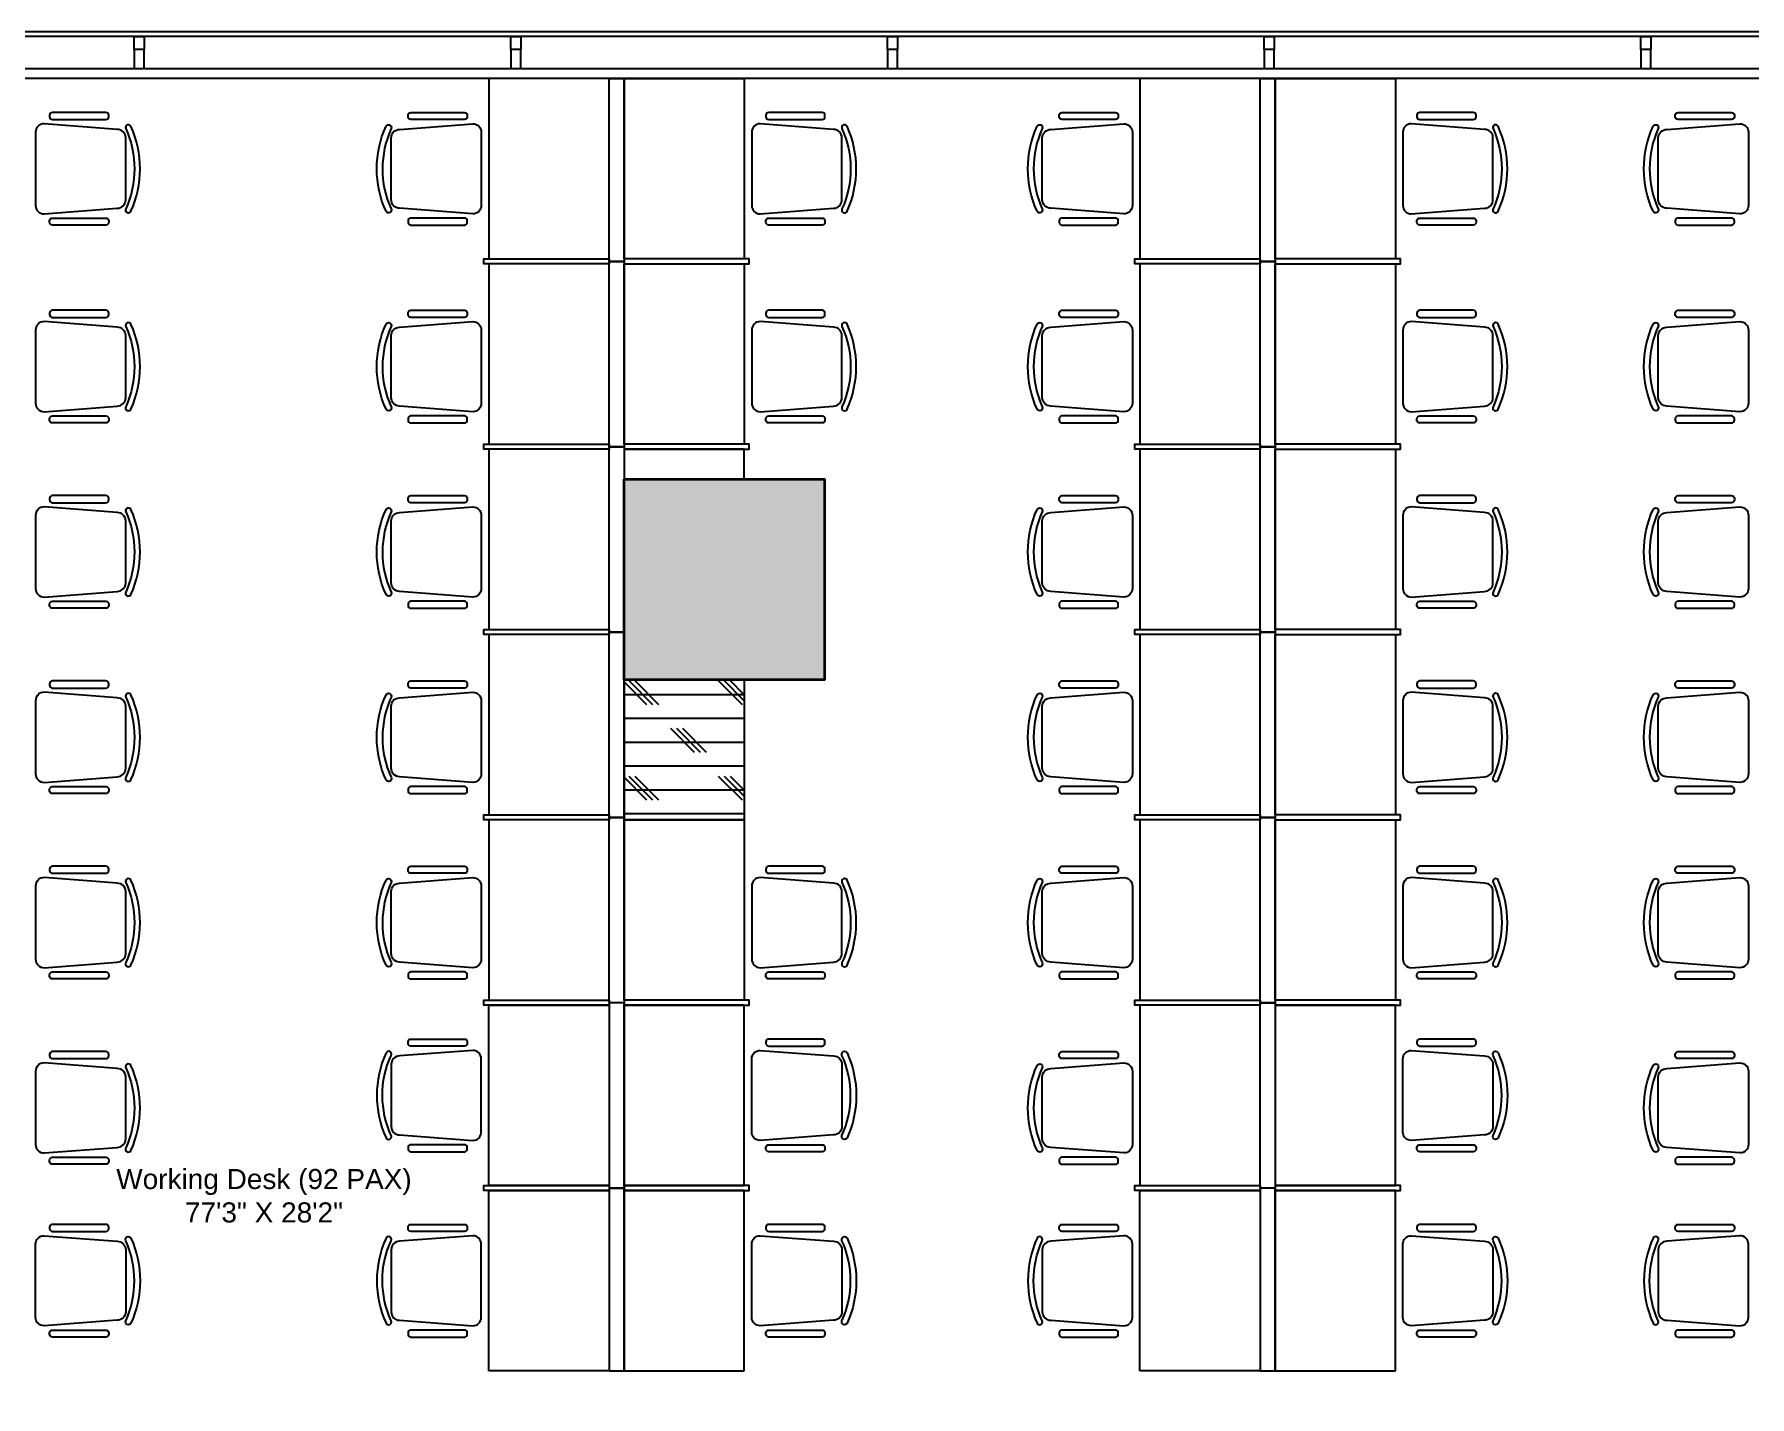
# Model space of a CAD drawing. Header units: inches. Extents: x 245639 to 247372, y 696379 to 697686.
# Drawn here: x 246367.6 to 246710.1, y 697127 to 697399 of the extents above; entities that cross this region are included whole.
import ezdxf

# ---------------------------------------------------------------- set-up
doc = ezdxf.new("R2010")
doc.units = ezdxf.units.IN
doc.linetypes.add('AUDIT_D_060311083008-3', pattern=[0])
for name, color, linetype in [('A-GLAZ', 92, 'AUDIT_D_060311083008-3'), ('FFURNITURE', 42, 'Continuous'), ('HATCH', 251, 'Continuous'), ('I-Text', 44, 'Continuous'), ('WALL', 7, 'Continuous')]:
    doc.layers.add(name, color=color, linetype=linetype)
doc.layers.add('C01 Walls', color=10, linetype='Continuous', lineweight=35)
doc.styles.get("Standard").update_dxf_attribs({"font": 'arial.ttf'})

# ---------------------------------------------------------------- blocks, each defined once
blk = doc.blocks.new('CHAIR')
at = {"layer": 'FFURNITURE', "transparency": 33554687}
for points in [[(910091.13, 804704.94), (910102.13, 804704.94, 0.414214), (910103.63, 804706.44), (910104.63, 804719.44, 0.414214), (910103.13, 804720.94), (910090.13, 804720.94, 0.414214), (910088.63, 804719.44), (910089.63, 804706.44, 0.414214)], [(910087.38, 804707.94), (910087.13, 804707.94, -0.414214), (910086.63, 804708.44), (910086.63, 804717.94, -0.414214), (910087.13, 804718.44), (910087.38, 804718.44, -0.414214), (910087.88, 804717.94), (910087.88, 804708.44, -0.414214)], [(910105.88, 804707.94), (910106.13, 804707.94, 0.414214), (910106.63, 804708.44), (910106.63, 804717.94, 0.414214), (910106.13, 804718.44), (910105.88, 804718.44, 0.414214), (910105.38, 804717.94), (910105.38, 804708.44, 0.414214)]]:
    blk.add_lwpolyline(points, format="xyb", close=True, dxfattribs=at)
blk.add_lwpolyline([(910104.17, 804704.02, 0.972145), (910103.76, 804704.93, -0.215828), (910089.52, 804704.92, 0.999593), (910089.08, 804704.02, 0.21626), (910104.18, 804704.02)], format="xyb", dxfattribs=at)

msp = doc.modelspace()

# ---------------------------------------------------------------- hatches: boundary and pattern name
at = {"layer": 'HATCH', "true_color": 0x939598, "transparency": 33554687}
h = msp.add_hatch(color=252, dxfattribs=at)
h.dxf.hatch_style = 1
h.paths.add_polyline_path([(246859.32, 697012.18), (246903.32, 697012.18), (246903.32, 696978.18), (246859.32, 696978.18)])
h.paths.add_polyline_path([(247204.32, 696926.18), (247224.32, 696926.18), (247224.32, 696918.18), (247204.32, 696918.18)])
h.paths.add_polyline_path([(247035.12, 696918.18), (247243.12, 696918.18), (247243.12, 696910.18), (247035.12, 696910.18)])
h.paths.add_polyline_path([(247232.32, 697018.18), (247224.32, 697018.18), (247224.32, 697038.18), (247232.32, 697038.18)])
h.paths.add_polyline_path([(247248.32, 697008.18), (247284.32, 697008.18), (247284.32, 696972.18), (247248.32, 696972.18)])
h.paths.add_polyline_path([(247248.32, 697310.18), (247284.32, 697310.18), (247284.32, 697274.18), (247248.32, 697274.18)])
h.paths.add_polyline_path([(246901.32, 697310.18), (246861.32, 697310.18), (246861.32, 697270.18), (246901.32, 697270.18)])
h.paths.add_polyline_path([(246485.32, 697310.18), (246525.32, 697310.18), (246525.32, 697270.18), (246485.32, 697270.18)])
h.paths.add_polyline_path([(246156.32, 697286.57), (246196.32, 697286.57), (246196.32, 697246.57), (246156.32, 697246.57)])
h.paths.add_polyline_path([(245762.32, 697310.18), (245750.32, 697310.18), (245750.32, 697222.18), (245762.32, 697222.18)])
h.paths.add_polyline_path([(245762.32, 697060.18), (245750.32, 697060.18), (245750.32, 696972.18), (245762.32, 696972.18)])
h.paths.add_polyline_path([(245840.32, 696932.18), (245848.32, 696932.18), (245848.32, 696912.18), (245840.32, 696912.18)])
h.paths.add_polyline_path([(246004.32, 697052.18), (246024.32, 697052.18), (246024.32, 697044.18), (246004.32, 697044.18)])
h.paths.add_polyline_path([(246152.32, 697016.18), (246196.32, 697016.18), (246196.32, 696972.18), (246152.32, 696972.18)])
h.paths.add_polyline_path([(246260.32, 697052.18), (246280.32, 697052.18), (246280.32, 697044.18), (246260.32, 697044.18)])
h.paths.add_polyline_path([(246354.32, 697044.18), (246374.32, 697044.18), (246374.32, 697052.18), (246354.32, 697052.18)])
h.paths.add_polyline_path([(246482.32, 696972.18), (246526.32, 696972.18), (246526.32, 697016.18), (246482.32, 697016.18)])
h.paths.add_polyline_path([(246636.32, 697052.18), (246656.32, 697052.18), (246656.32, 697044.18), (246636.32, 697044.18)])
h.paths.add_polyline_path([(246730.32, 697052.18), (246750.32, 697052.18), (246750.32, 697044.18), (246730.32, 697044.18)])
at = {"layer": 'HATCH', "transparency": 33554559}
h = msp.add_hatch(dxfattribs=at)
h.set_pattern_fill('CORK', color=42, scale=1.5)
h.set_pattern_definition([(0, (-2267.504, 3809.139), (0, 4.7625), []), (135, (-2265.123, 3806.758), (-9.52500411, -9.52500411), [6.735195, -6.735195]), (135, (-2263.932, 3806.758), (-9.52500411, -9.52500411), [6.735195, -6.735195]), (135, (-2262.742, 3806.758), (-9.52500411, -9.52500411), [6.735195, -6.735195])])
h.paths.add_polyline_path([(246509.32, 697242.18), (246485.32, 697242.18), (246485.32, 697270.18), (246509.32, 697270.18)])

# ---------------------------------------------------------------- linework, layer by layer
at = {"layer": 'A-GLAZ', "transparency": 33554687, "elevation": -0.29}
msp.add_lwpolyline([(247260.32, 697398.58), (245741.92, 697398.58), (245741.92, 697323.38), (245740.92, 697323.38), (245740.92, 697399.58), (247260.32, 697399.58)], close=True, dxfattribs=at)
at = {"layer": 'C01 Walls', "transparency": 33554687, "elevation": 0}
msp.add_lwpolyline([(246485.32, 697310.18), (246525.32, 697310.18), (246525.32, 697270.18), (246485.32, 697270.18)], close=True, dxfattribs=at)
at = {"layer": 'FFURNITURE', "transparency": 33554687, "elevation": 0}
for points in [[(246458.32, 697390.18), (246458.32, 697354.18), (246482.32, 697354.18), (246482.32, 697390.18)], [(246482.32, 697390.18), (246485.32, 697390.18), (246485.32, 697353.68), (246482.32, 697353.68)], [(246509.32, 697390.18), (246509.32, 697354.18), (246485.32, 697354.18), (246485.32, 697390.18)], [(246588.32, 697390.18), (246588.32, 697354.18), (246612.32, 697354.18), (246612.32, 697390.18)], [(246612.32, 697390.18), (246615.32, 697390.18), (246615.32, 697353.68), (246612.32, 697353.68)], [(246639.32, 697390.18), (246639.32, 697354.18), (246615.32, 697354.18), (246615.32, 697390.18)], [(246482.32, 697353.18), (246457.32, 697353.18), (246457.32, 697354.18), (246482.32, 697354.18)], [(246485.32, 697353.18), (246510.32, 697353.18), (246510.32, 697354.18), (246485.32, 697354.18)], [(246612.32, 697353.18), (246587.32, 697353.18), (246587.32, 697354.18), (246612.32, 697354.18)], [(246615.32, 697353.18), (246640.32, 697353.18), (246640.32, 697354.18), (246615.32, 697354.18)], [(246458.32, 697353.18), (246458.32, 697317.18), (246482.32, 697317.18), (246482.32, 697353.18)], [(246482.32, 697353.68), (246485.32, 697353.68), (246485.32, 697316.68), (246482.32, 697316.68)], [(246509.32, 697353.18), (246509.32, 697317.18), (246485.32, 697317.18), (246485.32, 697353.18)], [(246588.32, 697353.18), (246588.32, 697317.18), (246612.32, 697317.18), (246612.32, 697353.18)], [(246612.32, 697353.68), (246615.32, 697353.68), (246615.32, 697316.68), (246612.32, 697316.68)], [(246639.32, 697353.18), (246639.32, 697317.18), (246615.32, 697317.18), (246615.32, 697353.18)], [(246482.32, 697316.18), (246457.32, 697316.18), (246457.32, 697317.18), (246482.32, 697317.18)], [(246482.32, 697316.68), (246485.32, 697316.68), (246485.32, 697279.68), (246482.32, 697279.68)], [(246485.32, 697316.18), (246510.32, 697316.18), (246510.32, 697317.18), (246485.32, 697317.18)], [(246612.32, 697316.18), (246587.32, 697316.18), (246587.32, 697317.18), (246612.32, 697317.18)], [(246612.32, 697316.68), (246615.32, 697316.68), (246615.32, 697279.68), (246612.32, 697279.68)], [(246615.32, 697316.18), (246640.32, 697316.18), (246640.32, 697317.18), (246615.32, 697317.18)], [(246458.32, 697316.18), (246458.32, 697280.18), (246482.32, 697280.18), (246482.32, 697316.18)], [(246485.32, 697310.18), (246509.32, 697310.18), (246509.32, 697316.18), (246485.32, 697316.18)], [(246588.32, 697316.18), (246588.32, 697280.18), (246612.32, 697280.18), (246612.32, 697316.18)], [(246639.32, 697316.18), (246639.32, 697280.18), (246615.32, 697280.18), (246615.32, 697316.18)], [(246482.32, 697279.18), (246457.32, 697279.18), (246457.32, 697280.18), (246482.32, 697280.18)], [(246458.32, 697279.18), (246458.32, 697243.18), (246482.32, 697243.18), (246482.32, 697279.18)], [(246482.32, 697279.68), (246485.32, 697279.68), (246485.32, 697242.68), (246482.32, 697242.68)], [(246612.32, 697279.18), (246587.32, 697279.18), (246587.32, 697280.18), (246612.32, 697280.18)], [(246588.32, 697279.18), (246588.32, 697243.18), (246612.32, 697243.18), (246612.32, 697279.18)], [(246612.32, 697279.68), (246615.32, 697279.68), (246615.32, 697242.68), (246612.32, 697242.68)], [(246615.32, 697279.18), (246640.32, 697279.18), (246640.32, 697280.18), (246615.32, 697280.18)], [(246639.32, 697279.18), (246639.32, 697243.18), (246615.32, 697243.18), (246615.32, 697279.18)], [(246509.32, 697242.18), (246485.32, 697242.18), (246485.32, 697270.18), (246509.32, 697270.18)], [(246482.32, 697242.18), (246457.32, 697242.18), (246457.32, 697243.18), (246482.32, 697243.18)], [(246458.32, 697242.18), (246458.32, 697206.18), (246482.32, 697206.18), (246482.32, 697242.18)], [(246482.32, 697242.68), (246485.32, 697242.68), (246485.32, 697205.68), (246482.32, 697205.68)], [(246509.32, 697242.18), (246509.32, 697206.18), (246485.32, 697206.18), (246485.32, 697242.18)], [(246612.32, 697242.18), (246587.32, 697242.18), (246587.32, 697243.18), (246612.32, 697243.18)], [(246588.32, 697242.18), (246588.32, 697206.18), (246612.32, 697206.18), (246612.32, 697242.18)], [(246612.32, 697242.68), (246615.32, 697242.68), (246615.32, 697205.68), (246612.32, 697205.68)], [(246615.32, 697242.18), (246640.32, 697242.18), (246640.32, 697243.18), (246615.32, 697243.18)], [(246639.32, 697242.18), (246639.32, 697206.18), (246615.32, 697206.18), (246615.32, 697242.18)], [(246482.32, 697205.18), (246457.32, 697205.18), (246457.32, 697206.18), (246482.32, 697206.18)], [(246458.32, 697169.18), (246458.32, 697205.18), (246482.32, 697205.18), (246482.32, 697169.18)], [(246482.32, 697168.68), (246485.32, 697168.68), (246485.32, 697205.68), (246482.32, 697205.68)], [(246485.32, 697205.18), (246510.32, 697205.18), (246510.32, 697206.18), (246485.32, 697206.18)], [(246509.32, 697169.18), (246509.32, 697205.18), (246485.32, 697205.18), (246485.32, 697169.18)], [(246612.32, 697205.18), (246587.32, 697205.18), (246587.32, 697206.18), (246612.32, 697206.18)], [(246612.32, 697205.18), (246587.32, 697205.18), (246587.32, 697206.18), (246612.32, 697206.18)], [(246588.32, 697205.18), (246588.32, 697169.18), (246612.32, 697169.18), (246612.32, 697205.18)], [(246612.32, 697205.68), (246615.32, 697205.68), (246615.32, 697168.68), (246612.32, 697168.68)], [(246615.32, 697205.18), (246640.32, 697205.18), (246640.32, 697206.18), (246615.32, 697206.18)], [(246615.32, 697205.18), (246640.32, 697205.18), (246640.32, 697206.18), (246615.32, 697206.18)], [(246639.32, 697169.18), (246639.32, 697205.18), (246615.32, 697205.18), (246615.32, 697169.18)], [(246482.32, 697168.18), (246457.32, 697168.18), (246457.32, 697169.18), (246482.32, 697169.18)], [(246485.32, 697168.18), (246510.32, 697168.18), (246510.32, 697169.18), (246485.32, 697169.18)], [(246612.32, 697168.18), (246587.32, 697168.18), (246587.32, 697169.18), (246612.32, 697169.18)], [(246615.32, 697168.18), (246640.32, 697168.18), (246640.32, 697169.18), (246615.32, 697169.18)], [(246458.32, 697132.18), (246458.32, 697168.18), (246482.32, 697168.18), (246482.32, 697132.18)], [(246482.32, 697132.18), (246485.32, 697132.18), (246485.32, 697168.68), (246482.32, 697168.68)], [(246509.32, 697132.18), (246509.32, 697168.18), (246485.32, 697168.18), (246485.32, 697132.18)], [(246588.32, 697132.18), (246588.32, 697168.18), (246612.32, 697168.18), (246612.32, 697132.18)], [(246612.32, 697132.18), (246615.32, 697132.18), (246615.32, 697168.68), (246612.32, 697168.68)], [(246639.32, 697132.18), (246639.32, 697168.18), (246615.32, 697168.18), (246615.32, 697132.18)]]:
    msp.add_lwpolyline(points, close=True, dxfattribs=at)
at = {"layer": 'WALL', "transparency": 33554687, "elevation": 0}
for points in [[(246387.52, 697398.58), (246389.52, 697398.58), (246389.52, 697395.98), (246387.52, 697395.98)], [(246462.72, 697398.58), (246464.72, 697398.58), (246464.72, 697395.98), (246462.72, 697395.98)], [(246537.92, 697398.58), (246539.92, 697398.58), (246539.92, 697395.98), (246537.92, 697395.98)], [(246613.12, 697398.58), (246615.12, 697398.58), (246615.12, 697395.98), (246613.12, 697395.98)], [(246688.32, 697398.58), (246690.32, 697398.58), (246690.32, 697395.98), (246688.32, 697395.98)], [(246389.52, 697395.98), (246387.52, 697395.98), (246387.52, 697392.18), (246389.52, 697392.18)], [(246464.72, 697395.98), (246462.72, 697395.98), (246462.72, 697392.18), (246464.72, 697392.18)], [(246539.92, 697395.98), (246537.92, 697395.98), (246537.92, 697392.18), (246539.92, 697392.18)], [(246615.12, 697395.98), (246613.12, 697395.98), (246613.12, 697392.18), (246615.12, 697392.18)], [(246690.32, 697395.98), (246688.32, 697395.98), (246688.32, 697392.18), (246690.32, 697392.18)], [(247260.32, 697390.18), (245750.32, 697390.18), (245750.32, 697310.18), (245748.32, 697310.18), (245748.32, 697392.18), (247260.32, 697392.18)]]:
    msp.add_lwpolyline(points, close=True, dxfattribs=at)

# ---------------------------------------------------------------- block references
at = {"layer": 'FFURNITURE', "transparency": 33554687, "yscale": 1.124476738576797, "zscale": 1.124476738576797}
for p, xscale, rotation in [((1151257.8, -326010.31, 0), 1.124476738576797, 90.00000000000001), ((-658433.16, -326010.31, 0), -1.124476738576797, 270), ((1151400.8, -326010.31, 0), 1.124476738576797, 90.00000000000001), ((-658303.16, -326010.31, 0), -1.124476738576797, 270), ((1151530.8, -326010.31, 0), 1.124476738576797, 90.00000000000001), ((-658180.16, -326010.31, 0), -1.124476738576797, 270), ((1151257.8, -326049.81, 0), 1.124476738576797, 90.00000000000001), ((-658433.16, -326049.81, 0), -1.124476738576797, 270), ((1151400.8, -326049.81, 0), 1.124476738576797, 90.00000000000001), ((-658303.16, -326049.81, 0), -1.124476738576797, 270), ((1151530.8, -326049.81, 0), 1.124476738576797, 90.00000000000001), ((-658180.16, -326049.81, 0), -1.124476738576797, 270), ((1151257.8, -326086.81, 0), 1.124476738576797, 90.00000000000001), ((-658433.16, -326086.81, 0), -1.124476738576797, 270), ((-658303.16, -326086.81, 0), -1.124476738576797, 270), ((1151530.8, -326086.81, 0), 1.124476738576797, 90.00000000000001), ((-658180.16, -326086.81, 0), -1.124476738576797, 270), ((1151257.8, -326123.81, 0), 1.124476738576797, 90.00000000000001), ((-658433.16, -326123.81, 0), -1.124476738576797, 270), ((-658303.16, -326123.81, 0), -1.124476738576797, 270), ((1151530.8, -326123.81, 0), 1.124476738576797, 90.00000000000001), ((-658180.16, -326123.81, 0), -1.124476738576797, 270), ((1151257.8, -326160.81, 0), 1.124476738576797, 90.00000000000001), ((-658433.16, -326160.81, 0), -1.124476738576797, 270), ((1151400.8, -326160.81, 0), 1.124476738576797, 90.00000000000001), ((-658303.16, -326160.81, 0), -1.124476738576797, 270), ((1151530.8, -326160.81, 0), 1.124476738576797, 90.00000000000001), ((-658180.16, -326160.81, 0), -1.124476738576797, 270), ((-658433.16, 1720569.67, 0), 1.124476738576797, 270), ((1151400.8, 1720569.67, 0), -1.124476738576797, 90), ((1151530.8, 1720569.67, 0), -1.124476738576797, 90), ((1151257.8, -326197.81, 0), 1.124476738576797, 90.00000000000001), ((-658303.16, -326197.81, 0), -1.124476738576797, 270), ((-658180.16, -326197.81, 0), -1.124476738576797, 270), ((1151257.8, 1720532.67, 0), -1.124476738576797, 90), ((-658433.16, 1720532.67, 0), 1.124476738576797, 270), ((1151400.8, 1720532.67, 0), -1.124476738576797, 90), ((-658303.16, 1720532.67, 0), 1.124476738576797, 270), ((1151530.8, 1720532.67, 0), -1.124476738576797, 90), ((-658180.16, 1720532.67, 0), 1.124476738576797, 270)]:
    msp.add_blockref('CHAIR', p, dxfattribs=dict(at, xscale=xscale, rotation=rotation))

# ---------------------------------------------------------------- texts
at = {"layer": 'I-Text', "color": 251, "true_color": 0x636466, "transparency": 33554687, "insert": (246373.23, 697172.49, 0.01), "char_height": 4, "width": 80.3932, "attachment_point": 1}
msp.add_mtext('\\pxqc;Working Desk (92 PAX)\\P77\'3" X 28\'2"', dxfattribs=at)

doc.saveas('drawing.dxf')
